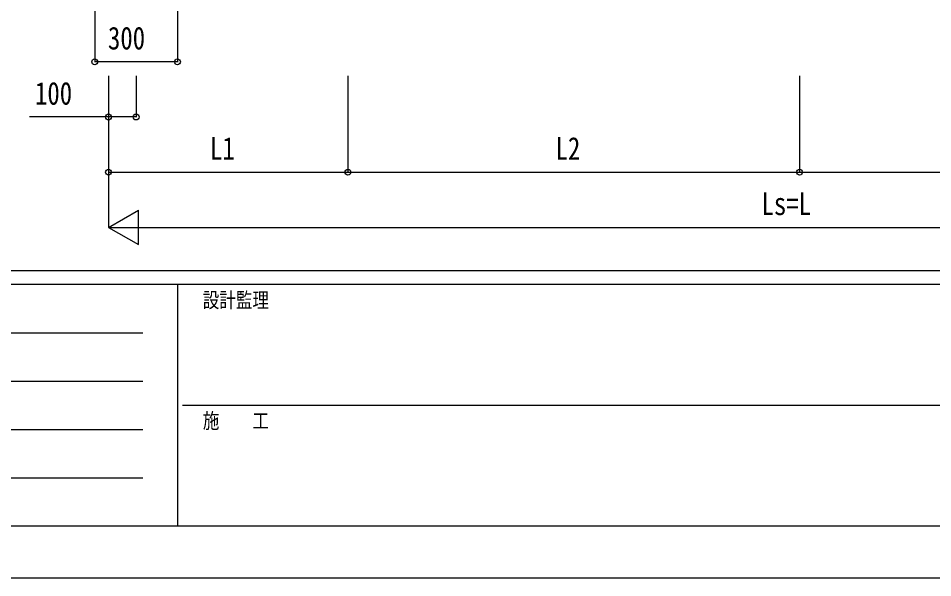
# Model space of a CAD drawing. Units: millimetres, scale not verified. Extents: x -10512 to 10512, y -7425 to 7425.
# Drawn here: x -3839 to -525, y -7425 to -5397 of the extents above; entities that cross this region are included whole.
import ezdxf
from ezdxf.enums import TextEntityAlignment as Align

# ---------------------------------------------------------------- set-up
doc = ezdxf.new("R2010")
doc.units = ezdxf.units.MM
doc.header["$LTSCALE"] = 30
doc.layers.add('0-6_YKK_D', color=6, linetype='Continuous')
doc.layers.add('0-7_YKK_ZWAK', color=7, linetype='Continuous')
doc.styles.add('ＭＳ ゴシック', font='')
doc.styles.get('ＭＳ ゴシック').set_extended_font_data('MS Gothic')

msp = doc.modelspace()

# ---------------------------------------------------------------- linework, layer by layer
at = {"layer": '0-6_YKK_D'}
for p, q in [((-3562.42, -5205), (-3562.42, -5556)), ((-3262.42, -5205), (-3262.42, -5556)), ((-3262.42, -5555), (-3562.42, -5555)), ((-3512.42, -5606), (-3512.42, -5956)), ((-3512.42, -5606), (-3512.42, -5756)), ((-3512.42, -5606), (-3512.42, -6156)), ((-3412.42, -5606), (-3412.42, -5756)), ((-2644.42, -5606), (-2644.42, -5956)), ((-2644.42, -5606), (-2644.42, -5956)), ((-1007.42, -5606), (-1007.42, -5956)), ((-1007.42, -5606), (-1007.42, -5956)), ((-3512.42, -5955), (-2644.42, -5955)), ((-2644.42, -5955), (-1007.42, -5955)), ((-1007.42, -5955), (629.58, -5955)), ((-3512.42, -6155), (-3404.16, -6092.5)), ((-3404.16, -6217.5), (-3404.16, -6092.5)), ((-3512.42, -6155), (-3404.16, -6217.5)), ((-3512.42, -6155), (-3295.91, -6155)), ((-3387.42, -6155), (1372.58, -6155))]:
    msp.add_line(p, q, dxfattribs=at)
msp.add_lwpolyline([(-3412.42, -5755), (-3512.42, -5755), (-3798.92, -5755)], dxfattribs=at)
for centre in [(-3562.42, -5555), (-3262.42, -5555), (-3512.42, -5755), (-3412.42, -5755), (-3512.42, -5955), (-2644.42, -5955), (-2644.42, -5955), (-1007.42, -5955), (-1007.42, -5955)]:
    msp.add_circle(centre, 10.62, dxfattribs=at)
at = {"layer": '0-7_YKK_ZWAK'}
for p, q in [((9737.55, -6312.5), (-9762.45, -6312.5)), ((-3262.45, -6362.5), (-9762.45, -6362.5)), ((-3262.45, -6362.5), (-3262.45, -7237.5)), ((-12.45, -6362.5), (-3262.45, -6362.5)), ((-9656.2, -6537.5), (-3387.45, -6537.5)), ((-9656.2, -6712.5), (-3387.45, -6712.5)), ((-3243.7, -6800), (-12.45, -6800)), ((-9656.2, -6887.5), (-3387.45, -6887.5)), ((-9656.2, -7062.5), (-3387.45, -7062.5)), ((-9762.45, -7237.5), (-3262.45, -7237.5)), ((-3262.45, -7237.5), (-12.45, -7237.5))]:
    msp.add_line(p, q, dxfattribs=at)
msp.add_lwpolyline([(-10512.5, -7425), (10512.5, -7425), (10512.5, 7425), (-10512.5, 7425)], close=True, dxfattribs=at)

# ---------------------------------------------------------------- texts
at = {"layer": '0-6_YKK_D', "style": 'ＭＳ ゴシック', "width": 0.8}
for s, p in [('300', (-3514.42, -5535)), ('100', (-3778.92, -5735)), ('L1', (-3144.42, -5935)), ('L2', (-1891.92, -5935)), ('Ls=L', (-1145.42, -6135))]:
    msp.add_text(s, height=82.48, dxfattribs=at).set_placement(p, align=Align.BOTTOM_LEFT)
at = {"layer": '0-7_YKK_ZWAK', "style": 'ＭＳ ゴシック', "width": 0.8}
for s, p in [('設計監理', (-3170.78, -6462.5)), ('施\u3000\u3000工', (-3170.78, -6900))]:
    msp.add_text(s, height=54.99, dxfattribs=at).set_placement(p, align=Align.BOTTOM_LEFT)

doc.saveas('drawing.dxf')
